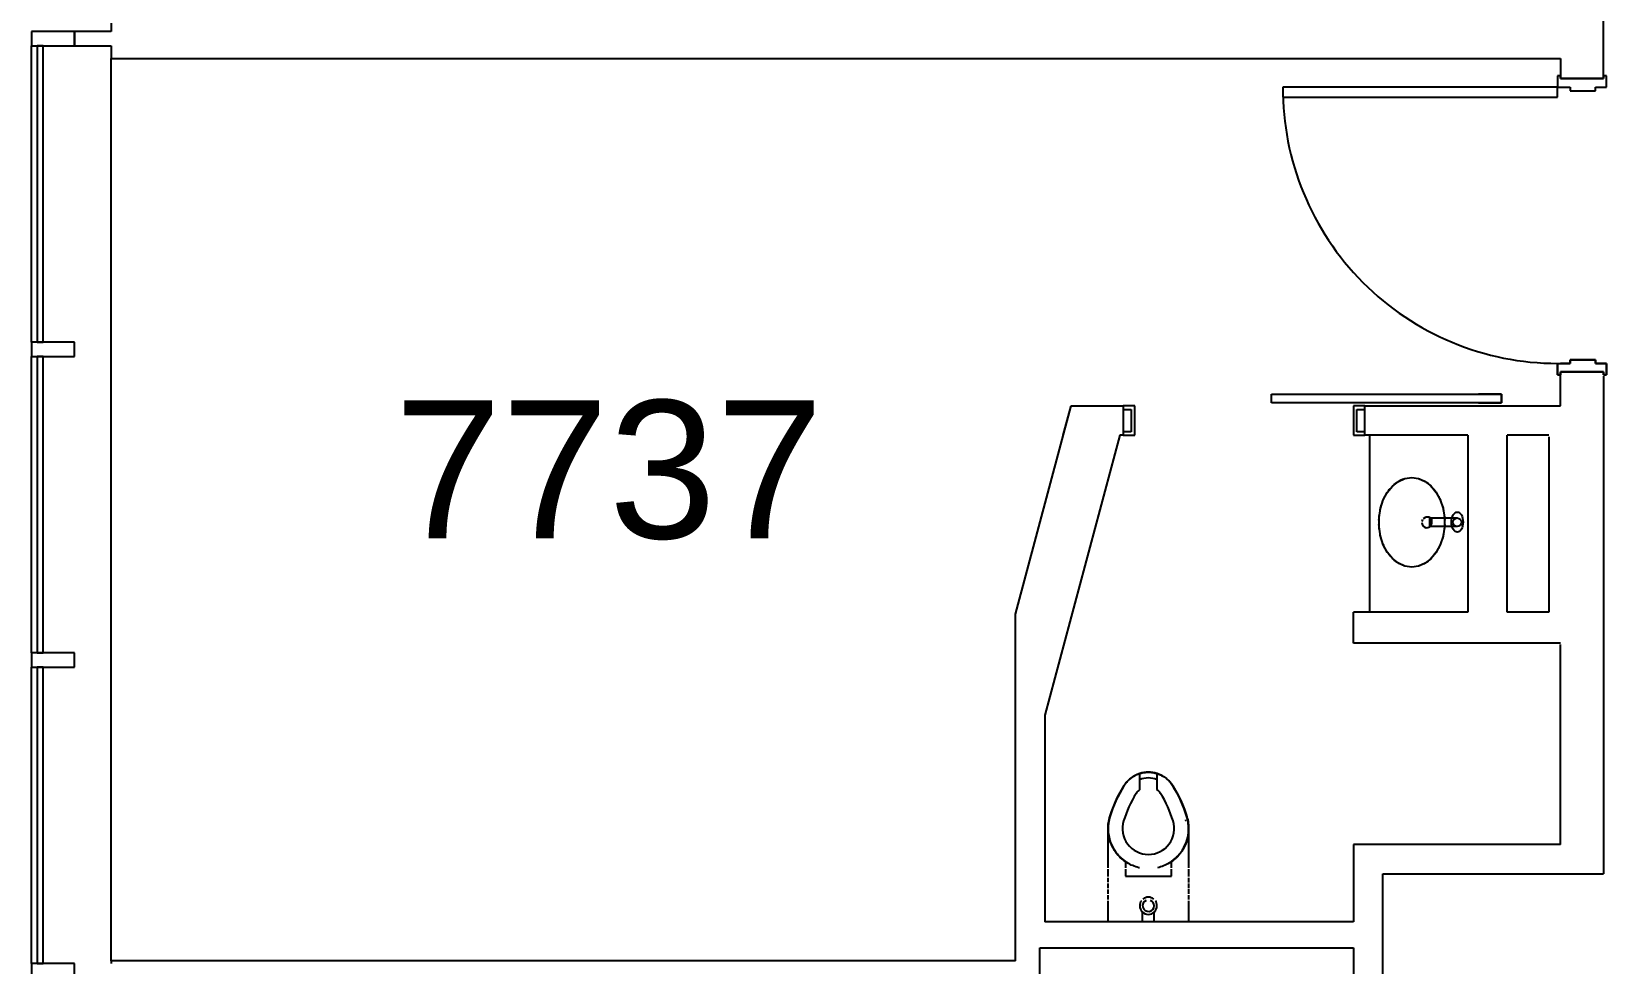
# Model space of a CAD drawing. Header units: inches. Extents: x -59 to 5673, y -29 to 4299.
# Drawn here: x -42.7 to 231.1, y 2708.3 to 2870.3 of the extents above; entities that cross this region are included whole.
import ezdxf

# ---------------------------------------------------------------- set-up
doc = ezdxf.new("R2010")
doc.units = ezdxf.units.IN
doc.header["$LTSCALE"] = 96
doc.header["$MEASUREMENT"] = 0
for name, color, linetype in [('A-ANNO-ROOM', 4, 'Continuous'), ('A-DOOR', 2, 'Continuous'), ('A-FLOR-CASE', 3, 'Continuous'), ('A-FLOR-PFIX', 2, 'Continuous'), ('A-GLAZ', 2, 'Continuous'), ('A-WALL-FULL', 6, 'Continuous')]:
    doc.layers.add(name, color=color, linetype=linetype)
doc.styles.add('ARIAL', font='arial.ttf')

msp = doc.modelspace()

# ---------------------------------------------------------------- linework, layer by layer
at = {"layer": 'A-DOOR'}
for p, q in [((223.08, 2862.58), (222.58, 2862.58)), ((222.58, 2862.58), (222.58, 2860.58)), ((223.08, 2862.58), (222.58, 2862.58)), ((222.58, 2862.58), (222.58, 2860.58)), ((223.08, 2862.08), (223.08, 2862.58)), ((230.58, 2862.08), (223.08, 2862.08)), ((231.08, 2862.58), (230.58, 2862.58)), ((231.08, 2862.58), (230.58, 2862.58)), ((230.58, 2862.58), (230.58, 2862.08)), ((231.08, 2860.58), (231.08, 2862.58)), ((231.08, 2860.58), (231.08, 2862.58)), ((174.83, 2860.58), (174.83, 2858.83)), ((222.58, 2860.58), (174.83, 2860.58)), ((174.83, 2858.83), (222.58, 2858.83)), ((222.58, 2858.83), (222.58, 2860.58)), ((222.58, 2860.58), (223.08, 2860.58)), ((222.58, 2860.58), (224.77, 2860.58)), ((223.08, 2860.58), (224.77, 2860.58)), ((223.08, 2860.58), (224.77, 2860.58)), ((224.77, 2860.58), (224.77, 2859.96)), ((224.77, 2860.58), (224.77, 2859.96)), ((224.77, 2859.96), (229.14, 2859.96)), ((224.77, 2859.96), (229.14, 2859.96)), ((229.14, 2860.58), (231.08, 2860.58)), ((229.14, 2859.96), (229.14, 2860.58)), ((229.14, 2859.96), (229.14, 2860.58)), ((229.14, 2860.58), (231.08, 2860.58)), ((222.58, 2812.58), (223.08, 2812.58)), ((222.58, 2810.58), (222.58, 2812.58)), ((222.58, 2812.58), (224.77, 2812.58)), ((222.58, 2812.58), (222.58, 2810.58)), ((223.08, 2812.58), (224.77, 2812.58)), ((224.77, 2812.58), (223.08, 2812.58)), ((224.77, 2813.2), (229.14, 2813.2)), ((224.77, 2812.58), (224.77, 2813.2)), ((229.14, 2813.2), (224.77, 2813.2)), ((224.77, 2813.2), (224.77, 2812.58)), ((229.14, 2813.2), (229.14, 2812.58)), ((229.14, 2812.58), (229.14, 2813.2)), ((229.14, 2812.58), (231.08, 2812.58)), ((231.08, 2812.58), (229.14, 2812.58)), ((231.08, 2812.58), (231.08, 2810.58)), ((231.08, 2810.58), (231.08, 2812.58)), ((223.08, 2810.58), (222.58, 2810.58)), ((222.58, 2810.58), (223.08, 2810.58)), ((223.08, 2811.08), (223.08, 2810.58)), ((230.58, 2811.08), (223.08, 2811.08)), ((223.08, 2810.58), (223.08, 2811.08)), ((223.08, 2811.08), (230.58, 2811.08)), ((230.58, 2810.58), (230.58, 2811.08)), ((230.58, 2811.08), (230.58, 2810.58)), ((231.08, 2810.58), (230.58, 2810.58)), ((230.58, 2810.58), (231.08, 2810.58)), ((172.83, 2805.7), (172.83, 2807.2)), ((172.83, 2807.2), (212.83, 2807.2)), ((212.83, 2807.2), (208.83, 2807.2)), ((212.83, 2805.7), (212.83, 2807.2)), ((212.83, 2807.2), (212.83, 2805.7)), ((149.08, 2805.2), (147.08, 2805.2)), ((147.08, 2805.2), (147.08, 2804.58)), ((147.08, 2805.2), (147.08, 2804.58)), ((147.08, 2804.58), (148.45, 2804.58)), ((148.45, 2804.58), (148.45, 2800.7)), ((149.08, 2800.08), (149.08, 2805.2)), ((212.83, 2805.7), (172.83, 2805.7)), ((187.08, 2805.2), (187.08, 2800.08)), ((189.08, 2805.2), (187.08, 2805.2)), ((187.7, 2804.58), (189.08, 2804.58)), ((187.7, 2800.7), (187.7, 2804.58)), ((189.08, 2804.58), (189.08, 2805.2)), ((208.83, 2805.7), (212.83, 2805.7)), ((148.45, 2800.7), (147.08, 2800.7)), ((147.08, 2800.7), (147.08, 2800.08)), ((147.08, 2800.7), (147.08, 2800.08)), ((189.08, 2800.7), (187.7, 2800.7)), ((189.08, 2800.08), (189.08, 2800.7)), ((147.08, 2800.08), (149.08, 2800.08)), ((187.08, 2800.08), (189.08, 2800.08))]:
    msp.add_line(p, q, dxfattribs=at)
msp.add_arc((222.61, 2860.36), 47.79, 179.7448, 269.956, dxfattribs=at)
msp.add_arc((222.61, 2860.36), 47.79, 179.7448, 269.956, dxfattribs=at)
at = {"layer": 'A-FLOR-CASE'}
msp.add_line((189.95, 2769.33), (189.95, 2800.08), dxfattribs=at)
at = {"layer": 'A-FLOR-PFIX'}
for p, q in [((194.91, 2792.06), (196.04, 2792.56)), ((195.86, 2792.51), (196.11, 2792.58)), ((196.04, 2792.56), (197.23, 2792.73)), ((197.23, 2792.73), (198.42, 2792.56)), ((198.42, 2792.56), (199.56, 2792.06)), ((192.28, 2788.84), (192.98, 2790.16)), ((192.98, 2790.16), (193.87, 2791.25)), ((193.87, 2791.25), (194.91, 2792.06)), ((199.56, 2792.06), (200.59, 2791.25)), ((200.59, 2791.25), (201.48, 2790.16)), ((201.48, 2790.16), (202.19, 2788.84)), ((191.55, 2785.77), (191.79, 2787.36)), ((191.79, 2787.36), (192.28, 2788.84)), ((202.19, 2788.84), (202.67, 2787.36)), ((202.67, 2787.36), (202.92, 2785.77)), ((191.55, 2784.14), (191.55, 2785.77)), ((191.79, 2782.55), (191.55, 2784.14)), ((199.25, 2785.63), (199.73, 2785.92)), ((199.73, 2785.92), (200.21, 2785.92)), ((200.33, 2784.12), (199.92, 2783.96)), ((200.21, 2785.92), (200.56, 2785.73)), ((200.68, 2784.64), (200.33, 2784.12)), ((200.38, 2785.7), (205.13, 2785.7)), ((200.38, 2784.2), (200.38, 2785.7)), ((205.13, 2784.2), (200.38, 2784.2)), ((200.56, 2785.73), (200.69, 2785.56)), ((200.69, 2785.56), (200.68, 2784.64)), ((202.92, 2784.14), (202.67, 2782.55)), ((202.92, 2785.77), (202.92, 2784.14)), ((192.28, 2781.06), (191.79, 2782.55)), ((199.92, 2783.96), (199.77, 2783.98)), ((202.67, 2782.55), (202.19, 2781.06)), ((192.98, 2779.75), (192.28, 2781.06)), ((193.87, 2778.66), (192.98, 2779.75)), ((194.91, 2777.84), (193.87, 2778.66)), ((200.59, 2778.66), (199.56, 2777.84)), ((201.48, 2779.75), (200.59, 2778.66)), ((202.19, 2781.06), (201.48, 2779.75)), ((196.04, 2777.34), (194.91, 2777.84)), ((196.11, 2777.32), (195.86, 2777.4)), ((197.23, 2777.17), (196.04, 2777.34)), ((198.42, 2777.34), (197.23, 2777.17)), ((199.56, 2777.84), (198.42, 2777.34)), ((148.1, 2740.22), (148.25, 2740.35)), ((148.25, 2740.35), (148.4, 2740.48)), ((148.4, 2740.48), (148.56, 2740.6)), ((148.56, 2740.6), (148.73, 2740.71)), ((148.73, 2740.71), (148.9, 2740.81)), ((148.9, 2740.81), (149.07, 2740.91)), ((149.07, 2740.91), (149.25, 2741)), ((149.25, 2741), (149.43, 2741.09)), ((149.43, 2741.09), (149.62, 2741.17)), ((149.62, 2741.17), (149.81, 2741.24)), ((149.81, 2741.24), (150, 2741.3)), ((149.95, 2738.51), (149.95, 2741.28)), ((150, 2741.3), (150.19, 2741.35)), ((150.19, 2741.35), (150.38, 2741.4)), ((150.38, 2741.4), (150.58, 2741.44)), ((150.58, 2741.44), (150.78, 2741.47)), ((150.78, 2741.47), (150.97, 2741.49)), ((150.97, 2741.49), (151.17, 2741.51)), ((151.17, 2741.51), (151.37, 2741.51)), ((151.37, 2741.51), (151.45, 2741.51)), ((151.45, 2741.51), (151.65, 2741.51)), ((151.65, 2741.51), (151.85, 2741.5)), ((151.85, 2741.5), (152.05, 2741.48)), ((152.05, 2741.48), (152.25, 2741.45)), ((152.25, 2741.45), (152.45, 2741.42)), ((152.45, 2741.42), (152.64, 2741.37)), ((152.64, 2741.37), (152.83, 2741.32)), ((152.83, 2741.32), (153.03, 2741.26)), ((152.95, 2741.28), (152.95, 2738.51)), ((153.03, 2741.26), (153.21, 2741.19)), ((153.21, 2741.19), (153.4, 2741.12)), ((153.4, 2741.12), (153.58, 2741.04)), ((153.58, 2741.04), (153.76, 2740.95)), ((153.76, 2740.95), (153.94, 2740.85)), ((153.94, 2740.85), (154.11, 2740.75)), ((154.11, 2740.75), (154.28, 2740.64)), ((154.28, 2740.64), (154.44, 2740.53)), ((154.44, 2740.53), (154.6, 2740.4)), ((154.6, 2740.4), (154.75, 2740.27)), ((154.75, 2740.27), (154.9, 2740.14)), ((146.11, 2737.18), (146.54, 2738)), ((146.54, 2738), (146.99, 2738.8)), ((146.99, 2738.8), (147.2, 2739.15)), ((147.2, 2739.15), (147.31, 2739.32)), ((147.31, 2739.32), (147.43, 2739.48)), ((147.43, 2739.48), (147.55, 2739.64)), ((147.55, 2739.64), (147.68, 2739.79)), ((147.68, 2739.79), (147.81, 2739.94)), ((147.81, 2739.94), (147.95, 2740.08)), ((147.95, 2740.08), (148.1, 2740.22)), ((154.9, 2740.14), (155.04, 2740)), ((155.04, 2740), (155.18, 2739.85)), ((155.18, 2739.85), (155.31, 2739.7)), ((155.31, 2739.7), (155.43, 2739.54)), ((155.43, 2739.54), (155.55, 2739.38)), ((155.55, 2739.38), (155.66, 2739.22)), ((155.66, 2739.22), (155.7, 2739.15)), ((155.7, 2739.15), (156.17, 2738.36)), ((156.17, 2738.36), (156.61, 2737.55)), ((156.61, 2737.55), (157.01, 2736.72)), ((145.05, 2734.64), (145.37, 2735.5)), ((145.37, 2735.5), (145.72, 2736.35)), ((145.72, 2736.35), (146.11, 2737.18)), ((157.01, 2736.72), (157.38, 2735.88)), ((157.38, 2735.88), (157.72, 2735.02)), ((157.72, 2735.02), (158.02, 2734.16)), ((144.46, 2731.92), (144.47, 2732.2)), ((144.47, 2732.2), (144.49, 2732.48)), ((144.49, 2732.48), (144.53, 2732.76)), ((144.53, 2732.76), (144.58, 2733.03)), ((144.58, 2733.03), (144.64, 2733.31)), ((144.64, 2733.31), (144.7, 2733.58)), ((144.7, 2733.58), (144.76, 2733.77)), ((144.76, 2733.77), (145.05, 2734.64)), ((158.02, 2734.16), (158.15, 2733.77)), ((158.15, 2733.77), (158.22, 2733.5)), ((158.22, 2733.5), (158.29, 2733.23)), ((158.29, 2733.23), (158.34, 2732.95)), ((158.34, 2732.95), (158.39, 2732.67)), ((158.39, 2732.67), (158.42, 2732.4)), ((158.42, 2732.4), (158.44, 2732.12)), ((158.44, 2732.12), (158.45, 2731.84)), ((144.45, 2731.64), (144.46, 2731.92)), ((144.45, 2724.88), (144.45, 2731.72)), ((144.46, 2731.36), (144.45, 2731.64)), ((144.48, 2731.08), (144.46, 2731.36)), ((144.51, 2730.8), (144.48, 2731.08)), ((144.55, 2730.53), (144.51, 2730.8)), ((144.61, 2730.25), (144.55, 2730.53)), ((144.67, 2729.98), (144.61, 2730.25)), ((144.75, 2729.71), (144.67, 2729.98)), ((144.83, 2729.44), (144.75, 2729.71)), ((144.93, 2729.18), (144.83, 2729.44)), ((158.05, 2729.36), (157.95, 2729.1)), ((158.13, 2729.63), (158.05, 2729.36)), ((158.21, 2729.9), (158.13, 2729.63)), ((158.28, 2730.17), (158.21, 2729.9)), ((158.34, 2730.45), (158.28, 2730.17)), ((158.38, 2730.72), (158.34, 2730.45)), ((158.42, 2731), (158.38, 2730.72)), ((158.44, 2731.28), (158.42, 2731)), ((158.45, 2731.56), (158.44, 2731.28)), ((158.45, 2731.84), (158.45, 2731.56)), ((158.45, 2731.72), (158.45, 2724.89)), ((145.04, 2728.92), (144.93, 2729.18)), ((145.15, 2728.67), (145.04, 2728.92)), ((145.28, 2728.42), (145.15, 2728.67)), ((145.42, 2728.17), (145.28, 2728.42)), ((145.56, 2727.93), (145.42, 2728.17)), ((145.72, 2727.7), (145.56, 2727.93)), ((145.88, 2727.48), (145.72, 2727.7)), ((146.06, 2727.26), (145.88, 2727.48)), ((146.24, 2727.04), (146.06, 2727.26)), ((146.43, 2726.84), (146.24, 2727.04)), ((146.63, 2726.64), (146.43, 2726.84)), ((146.84, 2726.45), (146.63, 2726.64)), ((156.21, 2726.59), (156.01, 2726.4)), ((156.42, 2726.78), (156.21, 2726.59)), ((156.61, 2726.98), (156.42, 2726.78)), ((156.79, 2727.19), (156.61, 2726.98)), ((156.97, 2727.41), (156.79, 2727.19)), ((157.14, 2727.63), (156.97, 2727.41)), ((157.3, 2727.86), (157.14, 2727.63)), ((157.45, 2728.1), (157.3, 2727.86)), ((157.59, 2728.34), (157.45, 2728.1)), ((157.72, 2728.59), (157.59, 2728.34)), ((157.84, 2728.85), (157.72, 2728.59)), ((157.95, 2729.1), (157.84, 2728.85)), ((144.45, 2723.38), (144.45, 2724.64)), ((147.05, 2726.27), (146.84, 2726.45)), ((147.27, 2726.1), (147.05, 2726.27)), ((147.5, 2725.94), (147.27, 2726.1)), ((147.45, 2725.97), (147.45, 2724.88)), ((147.45, 2724.64), (147.45, 2723.47)), ((147.73, 2725.79), (147.5, 2725.94)), ((147.97, 2725.64), (147.73, 2725.79)), ((148.22, 2725.51), (147.97, 2725.64)), ((148.47, 2725.38), (148.22, 2725.51)), ((148.73, 2725.27), (148.47, 2725.38)), ((148.99, 2725.17), (148.73, 2725.27)), ((149.25, 2725.07), (148.99, 2725.17)), ((149.52, 2724.99), (149.25, 2725.07)), ((149.79, 2724.92), (149.52, 2724.99)), ((149.92, 2724.89), (149.79, 2724.92)), ((153.31, 2724.97), (153.04, 2724.9)), ((153.58, 2725.05), (153.31, 2724.97)), ((153.84, 2725.14), (153.58, 2725.05)), ((154.1, 2725.24), (153.84, 2725.14)), ((154.36, 2725.35), (154.1, 2725.24)), ((154.61, 2725.47), (154.36, 2725.35)), ((154.86, 2725.6), (154.61, 2725.47)), ((155.1, 2725.74), (154.86, 2725.6)), ((155.34, 2725.89), (155.1, 2725.74)), ((155.57, 2726.05), (155.34, 2725.89)), ((155.45, 2724.87), (155.45, 2725.97)), ((155.45, 2723.47), (155.45, 2724.66)), ((155.79, 2726.22), (155.57, 2726.05)), ((156.01, 2726.4), (155.79, 2726.22)), ((158.45, 2724.65), (158.45, 2723.37)), ((144.45, 2722.38), (144.45, 2723.15)), ((144.45, 2721.38), (144.45, 2722.15)), ((144.45, 2720.39), (144.45, 2721.15)), ((147.45, 2723.47), (155.45, 2723.47)), ((158.45, 2723.16), (158.45, 2722.37)), ((158.45, 2722.16), (158.45, 2721.37)), ((158.45, 2721.16), (158.45, 2720.38)), ((144.45, 2719.38), (144.45, 2720.14)), ((144.45, 2715.51), (144.45, 2719.15)), ((158.45, 2720.15), (158.45, 2719.37)), ((158.45, 2719.16), (158.45, 2715.51)), ((150.45, 2715.51), (150.45, 2717.17)), ((152.45, 2715.51), (152.45, 2717.17))]:
    msp.add_line(p, q, dxfattribs=at)
msp.add_circle((205.13, 2784.95), 0.75, dxfattribs=at)
for centre, radius, start, end in [((199.98, 2784.95), 1, 181.4853, 252), ((199.98, 2784.95), 1, 152.4389, 170.9999), ((151.45, 2736.51), 5, 107.4576, 148.1995), ((151.45, 2736.51), 5, 129.4426, 133.6497), ((151.45, 2736.51), 5, 114.4372, 120.0381), ((151.45, 2736.51), 5, 90, 107.5685), ((151.45, 2736.51), 4, 90, 112.2225), ((151.45, 2736.51), 5, 72.4315, 90), ((151.45, 2736.51), 4, 67.7775, 90), ((151.45, 2736.51), 5, 31.8005, 72.5424), ((151.45, 2736.51), 5, 59.9619, 65.5628), ((151.45, 2736.51), 5, 46.3503, 50.5574), ((166.75, 2727.03), 23, 148.1995, 162.9647), ((166.75, 2727.03), 20.5, 148.1995, 162.9647), ((151.45, 2736.51), 2.5, 126.8699, 148.1995), ((151.45, 2736.51), 2.5, 31.8005, 53.1301), ((136.15, 2727.03), 20.5, 17.0353, 31.8005), ((136.15, 2727.03), 23, 17.0353, 31.8005), ((151.45, 2731.72), 7, 162.9647, 235.1501), ((151.45, 2731.72), 4.5, 162.9647, 270), ((151.45, 2731.72), 4.5, 270, 17.0353), ((151.45, 2731.72), 7, 304.8499, 17.0353), ((157.45, 2733.22), 0.5, 340, 0), ((151.45, 2731.72), 7, 177.8372, 182.7864), ((151.45, 2731.72), 7, 192.7122, 198.6438), ((151.45, 2731.72), 7, 341.3562, 347.2878), ((151.45, 2731.72), 7, 357.2136, 2.1628), ((151.45, 2731.72), 7, 207.59, 213.9346), ((151.45, 2731.72), 7, 222.4709, 229.0365), ((151.45, 2731.72), 7, 310.9635, 317.5291), ((151.45, 2731.72), 7, 326.0654, 332.41), ((151.45, 2718.29), 1.5, 144.3619, 180), ((151.45, 2718.3), 0.996, 112.6886, 0), ((151.45, 2718.29), 1.5, 49.9625, 130.0375), ((151.45, 2718.3), 0.996, 0, 67.3114), ((151.45, 2718.29), 1.5, 0, 35.3367), ((151.45, 2718.29), 1.5, 180, 0)]:
    msp.add_arc(centre, radius, start, end, dxfattribs=at)
msp.add_ellipse((205.14, 2784.99), major_axis=(0, 1.75), ratio=0.571429, dxfattribs=at)
for points, knots in [([(194.84, 2792.02), (195.18, 2792.23), (195.57, 2792.44), (195.96, 2792.53), (196, 2792.54)], [5.8415235, 5.8415235, 5.8415235, 5.8415235, 6.0415243, 6.0587858, 6.0587858, 6.0587858, 6.0587858]), ([(198.47, 2792.55), (198.5, 2792.54), (198.9, 2792.41), (199.28, 2792.23), (199.62, 2792.02)], [0.2243995, 0.2243995, 0.2243995, 0.2243995, 0.241661, 0.4416618, 0.4416618, 0.4416618, 0.4416618]), ([(192.17, 2788.58), (192.29, 2788.87), (192.43, 2789.19), (192.59, 2789.49), (192.6, 2789.52)], [5.1895316, 5.1895316, 5.1895316, 5.1895316, 5.3165414, 5.3302301, 5.3302301, 5.3302301, 5.3302301]), ([(192.87, 2789.98), (193.06, 2790.28), (193.27, 2790.57), (193.49, 2790.83), (193.49, 2790.83)], [5.4048623, 5.4048623, 5.4048623, 5.4048623, 5.5582024, 5.5583845, 5.5583845, 5.5583845, 5.5583845]), ([(193.77, 2791.14), (194.04, 2791.42), (194.39, 2791.7), (194.75, 2791.96), (194.8, 2792)], [5.6220806, 5.6220806, 5.6220806, 5.6220806, 5.7998634, 5.8343864, 5.8343864, 5.8343864, 5.8343864]), ([(199.66, 2791.99), (199.72, 2791.96), (200.08, 2791.72), (200.42, 2791.42), (200.69, 2791.14)], [0.448799, 0.448799, 0.448799, 0.448799, 0.4833219, 0.6611047, 0.6611047, 0.6611047, 0.6611047]), ([(200.97, 2790.83), (200.97, 2790.83), (201.2, 2790.57), (201.4, 2790.28), (201.59, 2789.98)], [0.7248008, 0.7248008, 0.7248008, 0.7248008, 0.7249829, 0.878323, 0.878323, 0.878323, 0.878323]), ([(201.86, 2789.52), (201.88, 2789.49), (202.03, 2789.19), (202.18, 2788.87), (202.29, 2788.58)], [0.9529552, 0.9529552, 0.9529552, 0.9529552, 0.9666439, 1.0936537, 1.0936537, 1.0936537, 1.0936537]), ([(191.72, 2787), (191.77, 2787.26), (191.85, 2787.58), (191.94, 2787.9), (191.96, 2787.97)], [4.9749558, 4.9749558, 4.9749558, 4.9749558, 5.0748804, 5.1046577, 5.1046577, 5.1046577, 5.1046577]), ([(202.5, 2787.97), (202.52, 2787.9), (202.62, 2787.58), (202.7, 2787.26), (202.75, 2787)], [1.1785276, 1.1785276, 1.1785276, 1.1785276, 1.2083049, 1.3082295, 1.3082295, 1.3082295, 1.3082295]), ([(191.52, 2785.33), (191.53, 2785.52), (191.55, 2785.84), (191.58, 2786.17), (191.6, 2786.3)], [4.7595613, 4.7595613, 4.7595613, 4.7595613, 4.8332195, 4.883074, 4.883074, 4.883074, 4.883074]), ([(191.6, 2783.61), (191.58, 2783.74), (191.55, 2784.06), (191.53, 2784.39), (191.52, 2784.58)], [4.541704, 4.541704, 4.541704, 4.541704, 4.5915585, 4.6652167, 4.6652167, 4.6652167, 4.6652167]), ([(202.87, 2786.3), (202.88, 2786.17), (202.92, 2785.84), (202.94, 2785.52), (202.95, 2785.33)], [1.4001113, 1.4001113, 1.4001113, 1.4001113, 1.4499658, 1.523624, 1.523624, 1.523624, 1.523624]), ([(202.95, 2784.58), (202.94, 2784.39), (202.92, 2784.06), (202.88, 2783.74), (202.87, 2783.61)], [1.6179686, 1.6179686, 1.6179686, 1.6179686, 1.6916268, 1.7414813, 1.7414813, 1.7414813, 1.7414813]), ([(191.96, 2781.94), (191.94, 2782.01), (191.85, 2782.32), (191.77, 2782.65), (191.72, 2782.9)], [4.3201203, 4.3201203, 4.3201203, 4.3201203, 4.3498975, 4.4498221, 4.4498221, 4.4498221, 4.4498221]), ([(192.6, 2780.39), (192.59, 2780.42), (192.43, 2780.72), (192.29, 2781.04), (192.17, 2781.33)], [4.0945479, 4.0945479, 4.0945479, 4.0945479, 4.1082365, 4.2352464, 4.2352464, 4.2352464, 4.2352464]), ([(202.29, 2781.33), (202.18, 2781.04), (202.03, 2780.72), (201.88, 2780.42), (201.86, 2780.39)], [2.0479389, 2.0479389, 2.0479389, 2.0479389, 2.1749488, 2.1886374, 2.1886374, 2.1886374, 2.1886374]), ([(202.75, 2782.9), (202.7, 2782.65), (202.62, 2782.32), (202.52, 2782.01), (202.5, 2781.94)], [1.8333632, 1.8333632, 1.8333632, 1.8333632, 1.9332878, 1.963065, 1.963065, 1.963065, 1.963065]), ([(193.49, 2779.08), (193.49, 2779.08), (193.27, 2779.34), (193.06, 2779.62), (192.87, 2779.93)], [3.8663935, 3.8663935, 3.8663935, 3.8663935, 3.8665756, 4.0199157, 4.0199157, 4.0199157, 4.0199157]), ([(194.8, 2777.91), (194.75, 2777.95), (194.39, 2778.19), (194.04, 2778.49), (193.77, 2778.76)], [3.5903916, 3.5903916, 3.5903916, 3.5903916, 3.6249146, 3.8026973, 3.8026973, 3.8026973, 3.8026973]), ([(200.69, 2778.76), (200.42, 2778.49), (200.08, 2778.2), (199.72, 2777.95), (199.66, 2777.9)], [2.480488, 2.480488, 2.480488, 2.480488, 2.6582707, 2.6927937, 2.6927937, 2.6927937, 2.6927937]), ([(201.59, 2779.93), (201.4, 2779.62), (201.2, 2779.34), (200.97, 2779.08), (200.97, 2779.08)], [2.2632696, 2.2632696, 2.2632696, 2.2632696, 2.4166097, 2.4167919, 2.4167919, 2.4167919, 2.4167919]), ([(195.99, 2777.36), (195.96, 2777.37), (195.57, 2777.49), (195.18, 2777.67), (194.84, 2777.89)], [3.3659921, 3.3659921, 3.3659921, 3.3659921, 3.3832536, 3.5832545, 3.5832545, 3.5832545, 3.5832545]), ([(199.62, 2777.89), (199.28, 2777.67), (198.9, 2777.47), (198.5, 2777.37), (198.47, 2777.37)], [2.6999308, 2.6999308, 2.6999308, 2.6999308, 2.8999317, 2.9171932, 2.9171932, 2.9171932, 2.9171932])]:
    msp.add_open_spline(points, degree=3, knots=knots, dxfattribs=at)
at = {"layer": 'A-GLAZ', "extrusion": (0, 0, -1)}
for p, q in [((-42.67, 2870.26), (-42.67, 2867.76)), ((-35.17, 2870.26), (-42.67, 2870.26)), ((-42.67, 2870.26), (-42.67, 2867.76)), ((-35.17, 2867.76), (-35.17, 2870.26)), ((-35.17, 2867.76), (-35.17, 2870.26)), ((-42.67, 2867.76), (-35.17, 2867.76)), ((-42.67, 2867.76), (-35.17, 2867.76)), ((-35.17, 2816.26), (-42.67, 2816.26)), ((-42.67, 2816.26), (-42.67, 2813.76)), ((-35.17, 2816.26), (-42.67, 2816.26)), ((-42.67, 2816.26), (-42.67, 2813.76)), ((-35.17, 2813.76), (-35.17, 2816.26)), ((-35.17, 2813.76), (-35.17, 2816.26)), ((-42.67, 2813.76), (-35.17, 2813.76)), ((-42.67, 2813.76), (-35.17, 2813.76)), ((-35.17, 2762.26), (-42.67, 2762.26)), ((-42.67, 2762.26), (-42.67, 2759.76)), ((-35.17, 2762.26), (-42.67, 2762.26)), ((-42.67, 2762.26), (-42.67, 2759.76)), ((-35.17, 2759.76), (-35.17, 2762.26)), ((-35.17, 2759.76), (-35.17, 2762.26)), ((-42.67, 2759.76), (-35.17, 2759.76)), ((-42.67, 2759.76), (-35.17, 2759.76)), ((-35.17, 2708.26), (-42.67, 2708.26)), ((-42.67, 2708.26), (-42.67, 2705.76)), ((-35.17, 2705.76), (-35.17, 2708.26))]:
    msp.add_line(p, q, dxfattribs=at)
at = {"layer": 'A-GLAZ'}
for p, q in [((-42.67, 2816.26), (-42.67, 2867.76)), ((-42.67, 2816.26), (-42.67, 2867.76)), ((-40.67, 2867.76), (-41.67, 2867.76)), ((-41.67, 2867.76), (-41.67, 2816.26)), ((-40.67, 2867.76), (-41.67, 2867.76)), ((-41.67, 2867.76), (-41.67, 2816.26)), ((-40.67, 2816.26), (-40.67, 2867.76)), ((-40.67, 2816.26), (-40.67, 2867.76)), ((-28.8, 2708.7), (-28.8, 2865.58)), ((-28.8, 2815.01), (-28.8, 2865.58)), ((-28.8, 2708.7), (-28.8, 2865.58)), ((-28.8, 2815.01), (-28.8, 2865.58)), ((-41.67, 2816.26), (-40.67, 2816.26)), ((-41.67, 2816.26), (-40.67, 2816.26)), ((-28.8, 2761.01), (-28.8, 2815.01)), ((-28.8, 2761.01), (-28.8, 2815.01)), ((-42.67, 2762.26), (-42.67, 2813.76)), ((-42.67, 2762.26), (-42.67, 2813.76)), ((-40.67, 2813.76), (-41.67, 2813.76)), ((-41.67, 2813.76), (-41.67, 2762.26)), ((-40.67, 2813.76), (-41.67, 2813.76)), ((-41.67, 2813.76), (-41.67, 2762.26)), ((-40.67, 2762.26), (-40.67, 2813.76)), ((-40.67, 2762.26), (-40.67, 2813.76)), ((-41.67, 2762.26), (-40.67, 2762.26)), ((-41.67, 2762.26), (-40.67, 2762.26)), ((-42.67, 2708.26), (-42.67, 2759.76)), ((-42.67, 2708.26), (-42.67, 2759.76)), ((-40.67, 2759.76), (-41.67, 2759.76)), ((-41.67, 2759.76), (-41.67, 2708.26)), ((-40.67, 2759.76), (-41.67, 2759.76)), ((-41.67, 2759.76), (-41.67, 2708.26)), ((-40.67, 2708.26), (-40.67, 2759.76)), ((-40.67, 2708.26), (-40.67, 2759.76)), ((-41.67, 2708.26), (-40.67, 2708.26)), ((-41.67, 2708.26), (-40.67, 2708.26))]:
    msp.add_line(p, q, dxfattribs=at)
at = {"layer": 'A-WALL-FULL'}
for p, q in [((230.58, 2862.08), (230.58, 2875.2)), ((-28.8, 2871.7), (-28.8, 2870.26)), ((-28.8, 2870.26), (-35.17, 2870.26)), ((-35.17, 2870.26), (-35.17, 2867.76)), ((-35.17, 2867.76), (-28.8, 2867.76)), ((-28.8, 2867.76), (-28.8, 2865.58)), ((-28.8, 2865.58), (223.08, 2865.58)), ((-28.8, 2865.58), (223.08, 2865.58)), ((223.08, 2865.58), (223.08, 2862.08)), ((223.08, 2862.08), (230.58, 2862.08)), ((230.58, 2811.08), (223.08, 2811.08)), ((223.08, 2805.2), (223.08, 2810.83)), ((230.58, 2810.33), (230.58, 2723.83)), ((128.33, 2769), (138.03, 2805.2)), ((136.65, 2800.08), (138.03, 2805.2)), ((138.03, 2805.2), (147.08, 2805.2)), ((147.08, 2805.2), (147.08, 2800.08)), ((189.08, 2800.08), (189.08, 2805.2)), ((189.08, 2805.2), (223.08, 2805.2)), ((146.49, 2800.08), (133.45, 2751.42)), ((147.08, 2800.08), (146.49, 2800.08)), ((206.95, 2800.08), (189.08, 2800.08)), ((206.95, 2800.08), (206.95, 2769.33)), ((213.83, 2769.33), (213.83, 2800.08)), ((221.08, 2800.08), (213.83, 2800.08)), ((221.08, 2799.83), (221.08, 2769.33)), ((128.33, 2708.7), (128.33, 2769)), ((187.08, 2763.95), (187.08, 2769.33)), ((206.95, 2769.33), (187.08, 2769.33)), ((221.08, 2769.33), (213.83, 2769.33)), ((223.08, 2763.95), (187.08, 2763.95)), ((223.08, 2728.95), (223.08, 2763.7)), ((133.45, 2751.42), (133.45, 2715.51)), ((223.08, 2728.95), (187.08, 2728.95)), ((187.08, 2728.95), (187.08, 2715.51)), ((192.2, 2687.45), (192.2, 2723.83)), ((192.2, 2723.83), (230.58, 2723.83)), ((192.2, 2715.39), (192.2, 2723.83)), ((187.08, 2715.51), (133.45, 2715.51)), ((192.2, 2695.64), (192.2, 2715.39)), ((132.58, 2711.01), (187.08, 2711.01)), ((132.58, 2700.26), (132.58, 2711.01)), ((187.08, 2711.01), (187.08, 2700.26)), ((128.33, 2708.7), (-28.8, 2708.7)), ((-28.8, 2708.7), (-28.8, 2708.26))]:
    msp.add_line(p, q, dxfattribs=at)

# ---------------------------------------------------------------- texts
at = {"layer": 'A-ANNO-ROOM', "style": 'ARIAL'}
msp.add_text('7737', height=24, dxfattribs=at).set_placement((20.39, 2782.16))

doc.saveas('drawing.dxf')
